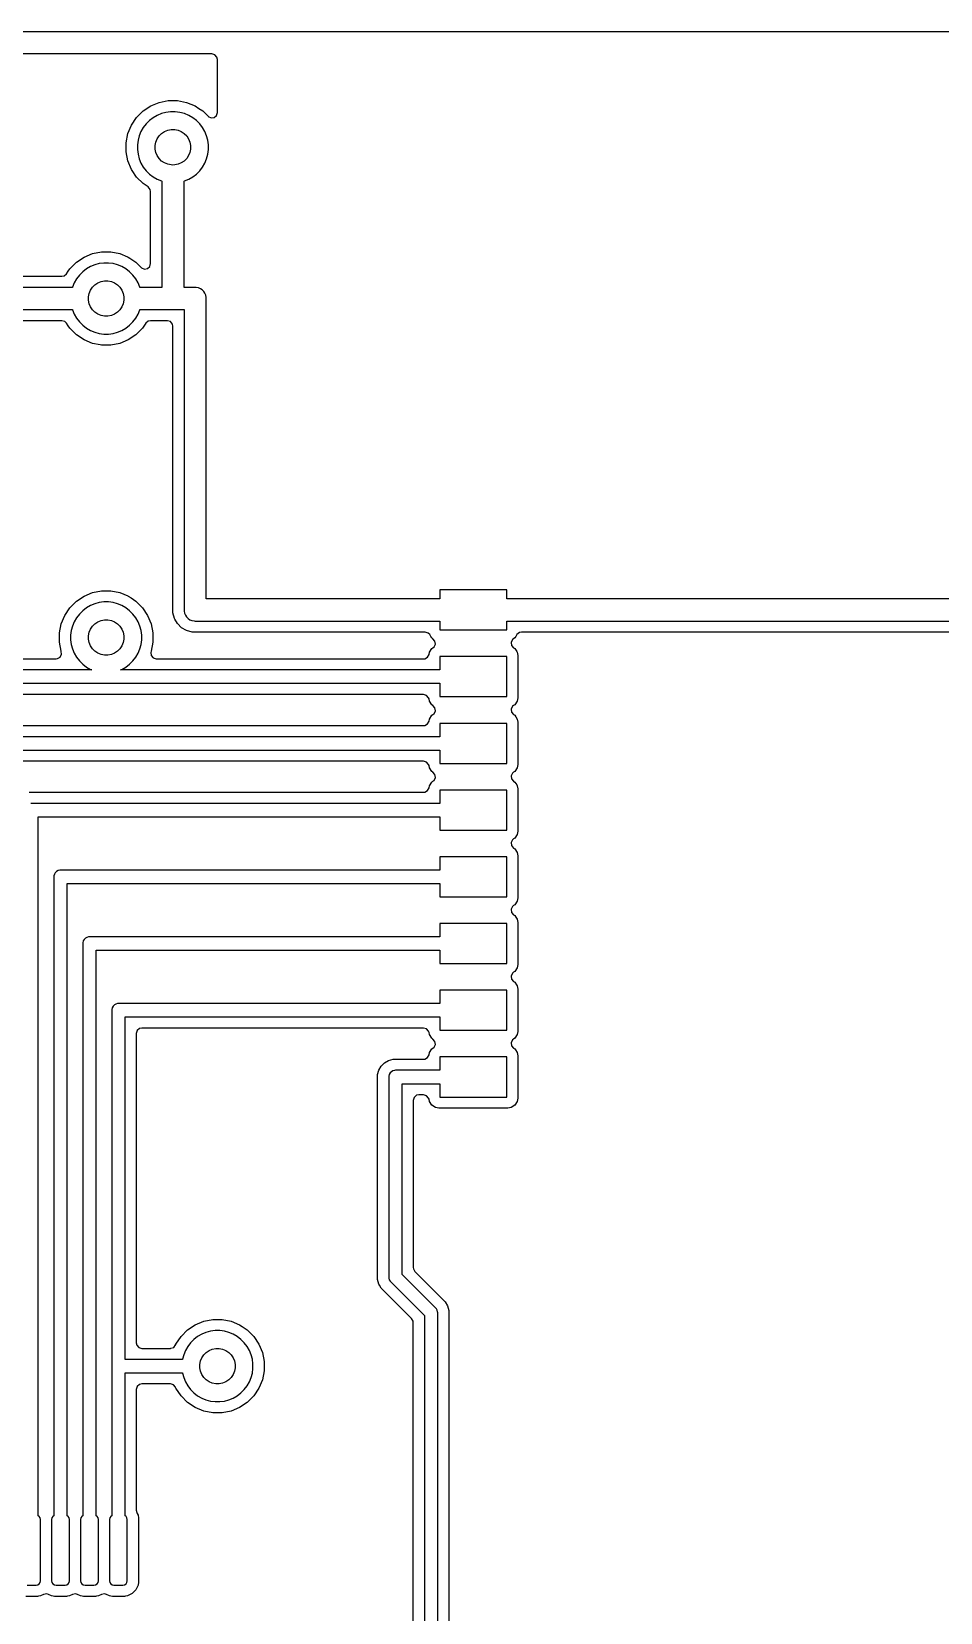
# Model space of a CAD drawing. Header units: millimetres. Extents: x 0 to 90, y 0 to 72.
# Drawn here: x 25.32 to 45.74, y 36.46 to 72 of the extents above; entities that cross this region are included whole.
import ezdxf

# ---------------------------------------------------------------- set-up
doc = ezdxf.new("R2010")
doc.units = ezdxf.units.MM
doc.layers.add('ABLATE', color=1, linetype='CONTINUOUS')

msp = doc.modelspace()

# ---------------------------------------------------------------- linework, layer by layer
at = {"layer": 'ABLATE'}
for points in [[(0, 2), (0, 70), (0.0025, 70.1429), (0.0432, 70.4257), (0.1237, 70.6998), (0.2424, 70.9597), (0.3969, 71.2001), (0.584, 71.416), (0.7999, 71.6031), (1.0403, 71.7576), (1.3002, 71.8763), (1.5743, 71.9568), (1.8571, 71.9975), (2, 72), (88, 72)], [(21.8724, 66.5005), (26.0047, 66.5005), (26.0542, 66.5108), (26.1078, 66.5556), (26.1463, 66.6132), (26.184, 66.6697), (26.3303, 66.816), (26.5024, 66.9309), (26.6936, 67.0101), (26.6936, 67.0101), (26.8965, 67.0505), (26.8965, 67.0505), (27.1035, 67.0505), (27.1035, 67.0505), (27.3064, 67.0101), (27.3064, 67.0101), (27.4784, 66.9389), (27.4976, 66.9309), (27.5326, 66.9075), (27.6697, 66.816), (27.7878, 66.6978), (27.7943, 66.6918), (27.8579, 66.6628), (27.927, 66.6727), (27.9798, 66.7185), (27.9995, 66.7855), (27.9995, 68.4047), (27.9892, 68.4542), (27.9444, 68.5078), (27.8303, 68.584), (27.8303, 68.584), (27.8303, 68.584), (27.684, 68.7303), (27.5875, 68.8748), (27.5691, 68.9024), (27.4899, 69.0936), (27.4899, 69.0936), (27.4495, 69.2965), (27.4495, 69.5035), (27.4899, 69.7064), (27.4899, 69.7064), (27.5691, 69.8976), (27.684, 70.0697), (27.8303, 70.216), (28.0024, 70.3309), (28.1936, 70.4101), (28.1936, 70.4101), (28.3965, 70.4505), (28.3965, 70.4505), (28.6035, 70.4505), (28.6035, 70.4505), (28.8064, 70.4101), (28.8064, 70.4101), (28.9976, 70.3309), (29.0836, 70.2735), (29.1697, 70.216), (29.2883, 70.0973), (29.2948, 70.0913), (29.3584, 70.0623), (29.4275, 70.0722), (29.4803, 70.118), (29.5, 70.185), (29.5, 71.376), (29.4888, 71.4275), (29.443, 71.4803), (29.376, 71.5), (1.2416, 71.5)], [(47, 59.25), (36, 59.25), (36, 59.45), (34.5, 59.45), (34.5, 59.25), (29.25, 59.25), (29.25, 66), (29.2488, 66.0245), (29.2392, 66.0726), (29.2205, 66.1178), (29.1933, 66.1586), (29.1586, 66.1933), (29.1178, 66.2205), (29.0726, 66.2392), (29.0245, 66.2488), (29, 66.25), (28.75, 66.25), (28.75, 68.6405), (28.7572, 68.6425), (28.8538, 68.6825), (28.9445, 68.7348), (29.0275, 68.7985), (29.1015, 68.8725), (29.1652, 68.9555), (29.2175, 69.0462), (29.2575, 69.1428), (29.2846, 69.2439), (29.2983, 69.3477), (29.2983, 69.4523), (29.2846, 69.5561), (29.2575, 69.6572), (29.2175, 69.7538), (29.1652, 69.8445), (29.1015, 69.9275), (29.0275, 70.0015), (28.9445, 70.0652), (28.8538, 70.1175), (28.7572, 70.1575), (28.6561, 70.1846), (28.5523, 70.1983), (28.4477, 70.1983), (28.3439, 70.1846), (28.2428, 70.1575), (28.1462, 70.1175), (28.0555, 70.0652), (27.9725, 70.0015), (27.8985, 69.9275), (27.8348, 69.8445), (27.7825, 69.7538), (27.7425, 69.6572), (27.7154, 69.5561), (27.7017, 69.4523), (27.7017, 69.3477), (27.7154, 69.2439), (27.7425, 69.1428), (27.7825, 69.0462), (27.8348, 68.9555), (27.8985, 68.8725), (27.9725, 68.7985), (28.0555, 68.7348), (28.1462, 68.6825), (28.2428, 68.6425), (28.25, 68.6405), (28.25, 66.25), (27.7595, 66.25), (27.7575, 66.2572), (27.7175, 66.3538), (27.6652, 66.4445), (27.6015, 66.5275), (27.5275, 66.6015), (27.4445, 66.6652), (27.3538, 66.7175), (27.2572, 66.7575), (27.1561, 66.7846), (27.0523, 66.7983), (26.9477, 66.7983), (26.8439, 66.7846), (26.7428, 66.7575), (26.6462, 66.7175), (26.5555, 66.6652), (26.4725, 66.6015), (26.3985, 66.5275), (26.3348, 66.4445), (26.2825, 66.3538), (26.2425, 66.2572), (26.2405, 66.25), (21.5, 66.25)], [(21.5, 65.75), (26.2405, 65.75), (26.2425, 65.7428), (26.2825, 65.6462), (26.3348, 65.5555), (26.3985, 65.4725), (26.4725, 65.3985), (26.5555, 65.3348), (26.6462, 65.2825), (26.7428, 65.2425), (26.8439, 65.2154), (26.9477, 65.2017), (27.0523, 65.2017), (27.1561, 65.2154), (27.2572, 65.2425), (27.3538, 65.2825), (27.4445, 65.3348), (27.5275, 65.3985), (27.6015, 65.4725), (27.6652, 65.5555), (27.7175, 65.6462), (27.7575, 65.7428), (27.7595, 65.75), (28.5, 65.75), (28.75, 65.75), (28.75, 59), (28.7512, 58.9755), (28.7608, 58.9274), (28.7795, 58.8822), (28.8067, 58.8414), (28.8414, 58.8067), (28.8822, 58.7795), (28.9274, 58.7608), (28.9755, 58.7512), (29, 58.75), (34.5, 58.75), (34.5, 58.55), (36, 58.55), (36, 58.75), (46.75, 58.75)], [(22.2901, 57.9005), (25.876, 57.9005), (25.9066, 57.9044), (25.9667, 57.94), (25.998, 58.0025), (25.991, 58.0676), (25.9916, 58.0678), (25.9906, 58.071), (25.9905, 58.072), (25.9899, 58.0736), (25.9899, 58.0736), (25.9495, 58.2765), (25.9495, 58.4835), (25.9899, 58.6864), (25.9899, 58.6864), (26.0691, 58.8776), (26.184, 59.0497), (26.3303, 59.196), (26.5024, 59.3109), (26.6936, 59.3901), (26.6936, 59.3901), (26.8965, 59.4305), (26.8965, 59.4305), (27.1035, 59.4305), (27.1035, 59.4305), (27.3064, 59.3901), (27.3064, 59.3901), (27.4887, 59.3146), (27.4976, 59.3109), (27.5598, 59.2694), (27.6697, 59.196), (27.816, 59.0497), (27.816, 59.0497), (27.9309, 58.8776), (28.0101, 58.6864), (28.0505, 58.4835), (28.0505, 58.2765), (28.0101, 58.0736), (28.0095, 58.072), (28.0013, 58.0421), (28.0112, 57.973), (28.057, 57.9202), (28.124, 57.9005), (34.133, 57.9005), (34.1615, 57.9038), (34.2222, 57.9384), (34.2546, 58.0003), (34.264, 58.0477), (34.264, 58.0477), (34.3194, 58.1306), (34.3438, 58.1469), (34.3671, 58.1671), (34.3973, 58.2302), (34.3886, 58.2995), (34.3438, 58.3531), (34.3194, 58.3694), (34.2979, 58.4016), (34.2693, 58.4444), (34.2332, 58.4798), (34.1662, 58.4995), (28.9341, 58.4995), (28.8068, 58.5336), (28.6927, 58.5995), (28.5995, 58.6927), (28.5417, 58.7928), (28.5336, 58.8068), (28.4995, 58.9341), (28.4995, 65.3755), (28.4883, 65.427), (28.4425, 65.4798), (28.3755, 65.4995), (27.9953, 65.4995), (27.9458, 65.4892), (27.8922, 65.4444), (27.816, 65.3303), (27.6697, 65.184), (27.4976, 65.0691), (27.3064, 64.9899), (27.1035, 64.9495), (27.1035, 64.9495), (26.8965, 64.9495), (26.8965, 64.9495), (26.8965, 64.9495), (26.8643, 64.9559), (26.6936, 64.9899), (26.5024, 65.0691), (26.3303, 65.184), (26.3303, 65.184), (26.184, 65.3303), (26.145, 65.3888), (26.1078, 65.4444), (26.0718, 65.4798), (26.0047, 65.4995), (21.8724, 65.4995)], [(16.25, 57.35), (34.5, 57.35), (34.5, 57.05), (36, 57.05), (36, 57.95), (34.5, 57.95), (34.5, 57.65), (27.3236, 57.65), (27.3538, 57.6625), (27.4445, 57.7148), (27.5275, 57.7785), (27.6015, 57.8525), (27.6652, 57.9355), (27.7175, 58.0262), (27.7575, 58.1228), (27.7846, 58.2239), (27.7983, 58.3277), (27.7983, 58.4323), (27.7846, 58.5361), (27.7575, 58.6372), (27.7175, 58.7338), (27.6652, 58.8245), (27.6015, 58.9075), (27.5275, 58.9815), (27.4445, 59.0452), (27.3538, 59.0975), (27.2572, 59.1375), (27.1561, 59.1646), (27.0523, 59.1783), (26.9477, 59.1783), (26.8439, 59.1646), (26.7428, 59.1375), (26.6462, 59.0975), (26.5555, 59.0452), (26.4725, 58.9815), (26.3985, 58.9075), (26.3348, 58.8245), (26.2825, 58.7338), (26.2425, 58.6372), (26.2154, 58.5361), (26.2017, 58.4323), (26.2017, 58.3277), (26.2154, 58.2239), (26.2425, 58.1228), (26.2825, 58.0262), (26.3348, 57.9355), (26.3985, 57.8525), (26.4725, 57.7785), (26.5555, 57.7148), (26.6462, 57.6625), (26.6764, 57.65), (21.55, 57.65)], [(46.3755, 58.4995), (36.3338, 58.4995), (36.2843, 58.4892), (36.2307, 58.4444), (36.2033, 58.4034), (36.1806, 58.3694), (36.1562, 58.3531), (36.1329, 58.3329), (36.1027, 58.2698), (36.1114, 58.2005), (36.1562, 58.1469), (36.1806, 58.1306), (36.2259, 58.0628), (36.236, 58.0477), (36.236, 58.0477), (36.2505, 57.9747), (36.2505, 57.9747), (36.2505, 57.9747), (36.2505, 57.0253), (36.236, 56.9523), (36.1806, 56.8694), (36.1562, 56.8531), (36.1329, 56.8329), (36.1027, 56.7698), (36.1114, 56.7005), (36.1562, 56.6469), (36.1806, 56.6306), (36.2034, 56.5965), (36.236, 56.5477), (36.236, 56.5477), (36.2505, 56.4747), (36.2505, 56.4747), (36.2505, 56.4747), (36.2505, 55.5253), (36.236, 55.4523), (36.1806, 55.3694), (36.1562, 55.3531), (36.1329, 55.3329), (36.1027, 55.2698), (36.1114, 55.2005), (36.1562, 55.1469), (36.1806, 55.1306), (36.2249, 55.0642), (36.236, 55.0477), (36.236, 55.0477), (36.2505, 54.9747), (36.2505, 54.9747), (36.2505, 54.9747), (36.2505, 54.0253), (36.236, 53.9523), (36.1806, 53.8694), (36.1562, 53.8531), (36.1329, 53.8329), (36.1027, 53.7698), (36.1114, 53.7005), (36.1562, 53.6469), (36.1806, 53.6306), (36.236, 53.5477), (36.236, 53.5477), (36.2505, 53.4747), (36.2505, 53.4747), (36.2505, 53.4747), (36.2505, 52.5253), (36.236, 52.4523), (36.1806, 52.3694), (36.1562, 52.3531), (36.1329, 52.3329), (36.1027, 52.2698), (36.1114, 52.2005), (36.1562, 52.1469), (36.1806, 52.1306), (36.2053, 52.0936), (36.236, 52.0477), (36.236, 52.0477), (36.2505, 51.9747), (36.2505, 51.9747), (36.2505, 51.9747), (36.2505, 51.0253), (36.236, 50.9523), (36.1806, 50.8694), (36.1562, 50.8531), (36.1329, 50.8329), (36.1027, 50.7698), (36.1114, 50.7005), (36.1562, 50.6469), (36.1806, 50.6306), (36.2191, 50.573), (36.236, 50.5477), (36.236, 50.5477), (36.2505, 50.4747), (36.2505, 50.4747), (36.2505, 50.4747), (36.2505, 49.5253), (36.236, 49.4523), (36.1806, 49.3694), (36.1562, 49.3531), (36.1329, 49.3329), (36.1027, 49.2698), (36.1114, 49.2005), (36.1562, 49.1469), (36.1806, 49.1306), (36.1946, 49.1097), (36.236, 49.0477), (36.236, 49.0477), (36.2505, 48.9747), (36.2505, 48.9747), (36.2505, 48.9747), (36.2505, 48.0253), (36.236, 47.9523), (36.1806, 47.8694), (36.0977, 47.814), (36.0247, 47.7995), (36.0247, 47.7995), (34.4753, 47.7995), (34.4753, 47.7995), (34.4753, 47.7995), (34.4023, 47.814), (34.4023, 47.814), (34.3194, 47.8694), (34.264, 47.9523), (34.264, 47.9523), (34.264, 47.9523), (34.2546, 47.9997), (34.2458, 48.027), (34.2, 48.0798), (34.133, 48.0995), (34.0245, 48.0995), (33.973, 48.0883), (33.9202, 48.0425), (33.9005, 47.9755), (33.9005, 44.2173), (33.9033, 44.1909), (33.9368, 44.1296), (34.6205, 43.4459), (34.6732, 43.3546), (34.6732, 43.3546), (34.7005, 43.2527), (34.7005, 43.2527), (34.7005, 36.2747)], [(19.6473, 56.4005), (34.133, 56.4005), (34.1615, 56.4038), (34.2222, 56.4384), (34.2546, 56.5003), (34.264, 56.5477), (34.264, 56.5477), (34.3194, 56.6306), (34.3438, 56.6469), (34.3671, 56.6671), (34.3973, 56.7302), (34.3886, 56.7995), (34.3438, 56.8531), (34.3194, 56.8694), (34.264, 56.9523), (34.264, 56.9523), (34.264, 56.9523), (34.2546, 56.9997), (34.2458, 57.027), (34.2, 57.0798), (34.133, 57.0995), (27.0527, 57.0995), (26.9473, 57.0995), (21.4527, 57.0995)], [(19.85, 55.85), (34.5, 55.85), (34.5, 55.55), (36, 55.55), (36, 56.45), (34.5, 56.45), (34.5, 56.15), (19.7, 56.15)], [(25.2723, 54.9005), (34.133, 54.9005), (34.1615, 54.9038), (34.2222, 54.9384), (34.2546, 55.0003), (34.264, 55.0477), (34.264, 55.0477), (34.3194, 55.1306), (34.3438, 55.1469), (34.3671, 55.1671), (34.3973, 55.2302), (34.3886, 55.2995), (34.3438, 55.3531), (34.3194, 55.3694), (34.264, 55.4523), (34.264, 55.4523), (34.264, 55.4523), (34.2546, 55.4997), (34.2458, 55.527), (34.2, 55.5798), (34.133, 55.5995), (20.2245, 55.5995)], [(25.225, 37.075), (25.425, 37.075), (25.4633, 37.0826), (25.4957, 37.1043), (25.5174, 37.1367), (25.525, 37.175), (25.525, 38.55), (25.5174, 38.5883), (25.4957, 38.6207), (25.475, 38.6345), (25.475, 54.35), (34.5, 54.35), (34.5, 54.05), (36, 54.05), (36, 54.95), (34.5, 54.95), (34.5, 54.65), (25.325, 54.65), (25.3054, 54.6487)], [(33.8995, 36.2747), (33.8995, 42.9827), (33.8967, 43.0091), (33.8632, 43.0704), (33.1795, 43.7541), (33.1795, 43.7541), (33.1401, 43.8224), (33.1268, 43.8454), (33.1, 43.9454), (33.0995, 43.9473), (33.0995, 44.0527), (33.0995, 48.5527), (33.1268, 48.6546), (33.1268, 48.6546), (33.1795, 48.7459), (33.2541, 48.8205), (33.3454, 48.8732), (33.3454, 48.8732), (33.4473, 48.9005), (34.133, 48.9005), (34.1615, 48.9038), (34.2222, 48.9384), (34.2546, 49.0003), (34.264, 49.0477), (34.264, 49.0477), (34.3194, 49.1306), (34.3391, 49.1438), (34.3438, 49.1469), (34.3671, 49.1671), (34.3973, 49.2302), (34.3886, 49.2995), (34.3438, 49.3531), (34.3194, 49.3694), (34.264, 49.4523), (34.264, 49.4523), (34.264, 49.4523), (34.2546, 49.4997), (34.2458, 49.527), (34.2, 49.5798), (34.133, 49.5995), (27.7995, 49.5995), (27.748, 49.5883), (27.6952, 49.5425), (27.6755, 49.4755), (27.6755, 42.5245), (27.6867, 42.473), (27.7325, 42.4202), (27.7995, 42.4005), (28.446, 42.4005), (28.4504, 42.4006), (28.5167, 42.4226), (28.5605, 42.477), (28.5624, 42.4816), (28.5691, 42.4976), (28.5691, 42.4976), (28.684, 42.6697), (28.8303, 42.816), (29.0024, 42.9309), (29.1936, 43.0101), (29.1936, 43.0101), (29.3965, 43.0505), (29.3965, 43.0505), (29.6035, 43.0505), (29.6035, 43.0505), (29.8064, 43.0101), (29.8064, 43.0101), (29.9976, 42.9309), (30.0533, 42.8937), (30.1697, 42.816), (30.316, 42.6697), (30.316, 42.6697), (30.316, 42.6697), (30.4309, 42.4976), (30.5101, 42.3064), (30.5505, 42.1035), (30.5505, 41.8965), (30.5101, 41.6936), (30.4309, 41.5024), (30.316, 41.3303), (30.1697, 41.184), (29.9976, 41.0691), (29.8064, 40.9899), (29.6035, 40.9495), (29.6035, 40.9495), (29.3965, 40.9495), (29.3965, 40.9495), (29.3965, 40.9495), (29.1936, 40.9899), (29.0024, 41.0691), (28.8303, 41.184), (28.8303, 41.184), (28.684, 41.3303), (28.5691, 41.5024), (28.5691, 41.5024), (28.5691, 41.5024), (28.5605, 41.523), (28.5588, 41.527), (28.513, 41.5798), (28.446, 41.5995), (27.7995, 41.5995), (27.748, 41.5883), (27.6952, 41.5425), (27.6755, 41.4755), (27.6755, 38.7621), (27.6881, 38.7076), (27.699, 38.6854), (27.7156, 38.6514), (27.7156, 38.6514), (27.7156, 38.6514), (27.7243, 38.5912), (27.7255, 38.5833), (27.7255, 37.1417), (27.7156, 37.0736), (27.6642, 36.9685), (27.5815, 36.8858), (27.4764, 36.8344), (27.431, 36.8278), (27.4083, 36.8245), (27.1417, 36.8245), (27.1417, 36.8245), (27.1077, 36.8295), (27.0736, 36.8344), (27.0045, 36.8682), (26.9644, 36.88), (26.8955, 36.8682), (26.8264, 36.8344), (26.781, 36.8278), (26.7583, 36.8245), (26.4917, 36.8245), (26.4917, 36.8245), (26.4577, 36.8295), (26.4236, 36.8344), (26.3545, 36.8682), (26.3144, 36.88), (26.2455, 36.8682), (26.1764, 36.8344), (26.131, 36.8278), (26.1083, 36.8245), (25.8417, 36.8245), (25.8417, 36.8245), (25.8077, 36.8295), (25.7736, 36.8344), (25.7045, 36.8682), (25.6644, 36.88), (25.5955, 36.8682), (25.5264, 36.8344), (25.481, 36.8278), (25.4583, 36.8245), (25.1917, 36.8245)], [(34.45, 35.9878), (34.45, 43.2), (34.4487, 43.2196), (34.4386, 43.2574), (34.419, 43.2913), (34.4061, 43.3061), (33.65, 44.0621), (33.65, 48.35), (34.5, 48.35), (34.5, 48.05), (36, 48.05), (36, 48.95), (34.5, 48.95), (34.5, 48.65), (33.5, 48.65), (33.4804, 48.6487), (33.4426, 48.6386), (33.4087, 48.619), (33.381, 48.5913), (33.3614, 48.5574), (33.3513, 48.5196), (33.35, 48.5), (33.35, 44), (33.3513, 43.9804), (33.3614, 43.9426), (33.381, 43.9087), (33.3939, 43.8939), (34.15, 43.1379), (34.15, 35.9878)]]:
    msp.add_lwpolyline(points, dxfattribs=at)
for points in [[(28.5392, 69.7981), (28.6161, 69.7828), (28.6886, 69.7528), (28.7538, 69.7092), (28.8092, 69.6538), (28.8528, 69.5886), (28.8828, 69.5161), (28.8981, 69.4392), (28.8981, 69.3608), (28.8828, 69.2839), (28.8528, 69.2114), (28.8092, 69.1462), (28.7538, 69.0908), (28.6886, 69.0472), (28.6161, 69.0172), (28.5392, 69.0019), (28.5, 69), (28.4608, 69.0019), (28.3839, 69.0172), (28.3114, 69.0472), (28.2462, 69.0908), (28.1908, 69.1462), (28.1472, 69.2114), (28.1172, 69.2839), (28.1019, 69.3608), (28.1019, 69.4392), (28.1172, 69.5161), (28.1472, 69.5886), (28.1908, 69.6538), (28.2462, 69.7092), (28.3114, 69.7528), (28.3839, 69.7828), (28.4608, 69.7981), (28.5, 69.8)], [(27.0392, 66.3981), (27.1161, 66.3828), (27.1886, 66.3528), (27.2538, 66.3092), (27.3092, 66.2538), (27.3528, 66.1886), (27.3828, 66.1161), (27.3981, 66.0392), (27.3981, 65.9608), (27.3828, 65.8839), (27.3528, 65.8114), (27.3092, 65.7462), (27.2538, 65.6908), (27.1886, 65.6472), (27.1161, 65.6172), (27.0392, 65.6019), (27, 65.6), (26.9608, 65.6019), (26.8839, 65.6172), (26.8114, 65.6472), (26.7462, 65.6908), (26.6908, 65.7462), (26.6472, 65.8114), (26.6172, 65.8839), (26.6019, 65.9608), (26.6019, 66.0392), (26.6172, 66.1161), (26.6472, 66.1886), (26.6908, 66.2538), (26.7462, 66.3092), (26.8114, 66.3528), (26.8839, 66.3828), (26.9608, 66.3981), (27, 66.4)], [(27.0392, 58.7781), (27.1161, 58.7628), (27.1886, 58.7328), (27.2538, 58.6892), (27.3092, 58.6338), (27.3528, 58.5686), (27.3828, 58.4961), (27.3981, 58.4192), (27.3981, 58.3408), (27.3828, 58.2639), (27.3528, 58.1914), (27.3092, 58.1262), (27.2538, 58.0708), (27.1886, 58.0272), (27.1161, 57.9972), (27.0392, 57.9819), (27, 57.98), (26.9608, 57.9819), (26.8839, 57.9972), (26.8114, 58.0272), (26.7462, 58.0708), (26.6908, 58.1262), (26.6472, 58.1914), (26.6172, 58.2639), (26.6019, 58.3408), (26.6019, 58.4192), (26.6172, 58.4961), (26.6472, 58.5686), (26.6908, 58.6338), (26.7462, 58.6892), (26.8114, 58.7328), (26.8839, 58.7628), (26.9608, 58.7781), (27, 58.78)], [(34.5, 53.15), (25.975, 53.15), (25.9554, 53.1487), (25.9176, 53.1386), (25.8837, 53.119), (25.856, 53.0913), (25.8364, 53.0574), (25.8263, 53.0196), (25.825, 53), (25.825, 38.6345), (25.8043, 38.6207), (25.7826, 38.5883), (25.775, 38.55), (25.775, 37.175), (25.7826, 37.1367), (25.8043, 37.1043), (25.8367, 37.0826), (25.875, 37.075), (26.075, 37.075), (26.1133, 37.0826), (26.1457, 37.1043), (26.1674, 37.1367), (26.175, 37.175), (26.175, 38.55), (26.1674, 38.5883), (26.1457, 38.6207), (26.125, 38.6345), (26.125, 52.85), (34.5, 52.85), (34.5, 52.55), (36, 52.55), (36, 53.45), (34.5, 53.45)], [(34.5, 51.65), (26.625, 51.65), (26.6054, 51.6487), (26.5676, 51.6386), (26.5337, 51.619), (26.506, 51.5913), (26.4864, 51.5574), (26.4763, 51.5196), (26.475, 51.5), (26.475, 38.6345), (26.4543, 38.6207), (26.4326, 38.5883), (26.425, 38.55), (26.425, 37.175), (26.4326, 37.1367), (26.4543, 37.1043), (26.4867, 37.0826), (26.525, 37.075), (26.725, 37.075), (26.7633, 37.0826), (26.7957, 37.1043), (26.8174, 37.1367), (26.825, 37.175), (26.825, 38.55), (26.8174, 38.5883), (26.7957, 38.6207), (26.775, 38.6345), (26.775, 51.35), (34.5, 51.35), (34.5, 51.05), (36, 51.05), (36, 51.95), (34.5, 51.95)], [(34.5, 50.15), (27.275, 50.15), (27.2554, 50.1487), (27.2176, 50.1386), (27.1837, 50.119), (27.156, 50.0913), (27.1364, 50.0574), (27.1263, 50.0196), (27.125, 50), (27.125, 38.6345), (27.1043, 38.6207), (27.0826, 38.5883), (27.075, 38.55), (27.075, 37.175), (27.0826, 37.1367), (27.1043, 37.1043), (27.1367, 37.0826), (27.175, 37.075), (27.375, 37.075), (27.4133, 37.0826), (27.4457, 37.1043), (27.4674, 37.1367), (27.475, 37.175), (27.475, 38.55), (27.4674, 38.5883), (27.4457, 38.6207), (27.425, 38.6345), (27.425, 41.85), (28.7146, 41.85), (28.7154, 41.8439), (28.7425, 41.7428), (28.7825, 41.6462), (28.8348, 41.5555), (28.8985, 41.4725), (28.9725, 41.3985), (29.0555, 41.3348), (29.1462, 41.2825), (29.2428, 41.2425), (29.3439, 41.2154), (29.4477, 41.2017), (29.5523, 41.2017), (29.6561, 41.2154), (29.7572, 41.2425), (29.8538, 41.2825), (29.9445, 41.3348), (30.0275, 41.3985), (30.1015, 41.4725), (30.1652, 41.5555), (30.2175, 41.6462), (30.2575, 41.7428), (30.2846, 41.8439), (30.2983, 41.9477), (30.2983, 42.0523), (30.2846, 42.1561), (30.2575, 42.2572), (30.2175, 42.3538), (30.1652, 42.4445), (30.1015, 42.5275), (30.0275, 42.6015), (29.9445, 42.6652), (29.8538, 42.7175), (29.7572, 42.7575), (29.6561, 42.7846), (29.5523, 42.7983), (29.4477, 42.7983), (29.3439, 42.7846), (29.2428, 42.7575), (29.1462, 42.7175), (29.0555, 42.6652), (28.9725, 42.6015), (28.8985, 42.5275), (28.8348, 42.4445), (28.7825, 42.3538), (28.7425, 42.2572), (28.7154, 42.1561), (28.7146, 42.15), (27.425, 42.15), (27.425, 49.85), (34.5, 49.85), (34.5, 49.55), (36, 49.55), (36, 50.45), (34.5, 50.45)], [(29.5392, 42.3981), (29.6161, 42.3828), (29.6886, 42.3528), (29.7538, 42.3092), (29.8092, 42.2538), (29.8528, 42.1886), (29.8828, 42.1161), (29.8981, 42.0392), (29.8981, 41.9608), (29.8828, 41.8839), (29.8528, 41.8114), (29.8092, 41.7462), (29.7538, 41.6908), (29.6886, 41.6472), (29.6161, 41.6172), (29.5392, 41.6019), (29.5, 41.6), (29.4608, 41.6019), (29.3839, 41.6172), (29.3114, 41.6472), (29.2462, 41.6908), (29.1908, 41.7462), (29.1472, 41.8114), (29.1172, 41.8839), (29.1019, 41.9608), (29.1019, 42.0392), (29.1172, 42.1161), (29.1472, 42.1886), (29.1908, 42.2538), (29.2462, 42.3092), (29.3114, 42.3528), (29.3839, 42.3828), (29.4608, 42.3981), (29.5, 42.4)]]:
    msp.add_lwpolyline(points, close=True, dxfattribs=at)

doc.saveas('drawing.dxf')
